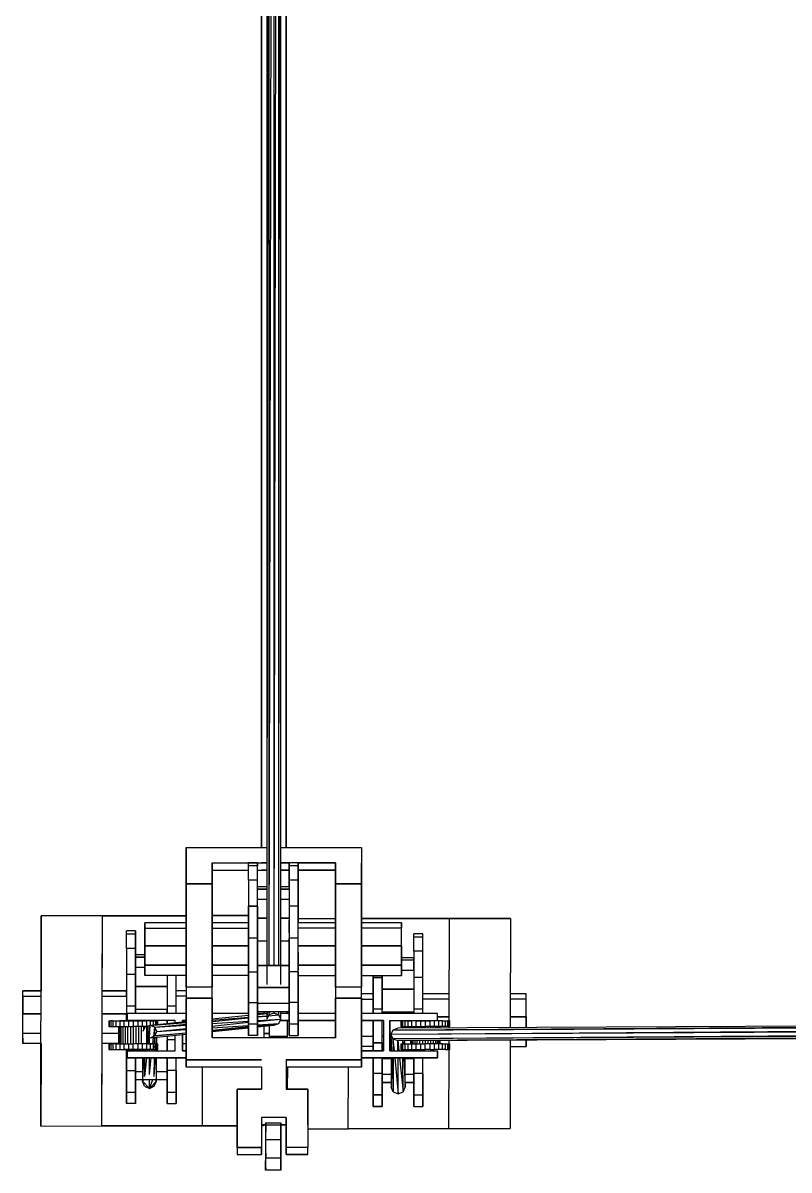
# Model space of a CAD drawing. Extents: x -32 to 51.8, y -51.6 to -5.5.
# Drawn here: x 22.892 to 24.127, y -27.932 to -26.083 of the extents above; entities that cross this region are included whole.
import ezdxf

# ---------------------------------------------------------------- set-up
doc = ezdxf.new("R2010")
doc.units = 0
doc.header["$MEASUREMENT"] = 0
doc.layers.get('0').update_dxf_attribs({"linetype": 'CONTINUOUS'})

msp = doc.modelspace()

# ---------------------------------------------------------------- linework, layer by layer
for p, q in [((23.2769, -27.4123), (23.2769, -24.4486)), ((23.2769, -24.4486), (23.2769, -27.4123)), ((23.2853, -24.4486), (23.2853, -27.6333)), ((23.2878, -24.4486), (23.2853, -27.6333)), ((23.2886, -24.4486), (23.2886, -27.6024)), ((23.2947, -24.4486), (23.2886, -27.6024)), ((23.2965, -24.4486), (23.2965, -27.6024)), ((23.3027, -24.4486), (23.2966, -27.6024)), ((23.3045, -27.6024), (23.307, -24.4486)), ((23.3045, -27.6024), (23.3045, -24.4486)), ((23.3078, -27.6333), (23.3078, -24.4486)), ((23.3164, -24.4486), (23.3164, -27.4123)), ((23.3164, -27.4123), (23.3164, -24.4486)), ((23.3164, -24.4486), (23.3164, -27.4123)), ((23.3164, -27.4123), (23.3164, -24.4486)), ((23.1552, -27.4369), (23.1552, -27.4123)), ((23.1552, -27.4123), (23.1971, -27.4123)), ((23.1552, -27.4487), (23.1552, -27.4129)), ((23.1552, -27.4129), (23.1552, -27.4369)), ((23.1971, -27.4123), (23.2769, -27.4123)), ((23.2769, -27.4123), (23.2853, -27.4123)), ((23.3078, -27.4123), (23.3164, -27.4123)), ((23.3164, -27.4123), (23.3962, -27.4123)), ((23.3962, -27.4123), (23.438, -27.4123)), ((23.438, -27.4123), (23.438, -27.4369)), ((23.1552, -27.4711), (23.1552, -27.4369)), ((23.1552, -27.4369), (23.1552, -27.4891)), ((23.1971, -27.4369), (23.256, -27.4369)), ((23.1971, -27.4369), (23.1971, -27.4711)), ((23.1971, -27.4711), (23.1971, -27.4369)), ((23.256, -27.442), (23.256, -27.4368)), ((23.256, -27.4368), (23.2704, -27.4368)), ((23.2704, -27.4368), (23.256, -27.4368)), ((23.2704, -27.4368), (23.2704, -27.442)), ((23.2704, -27.442), (23.2704, -27.4368)), ((23.2704, -27.4369), (23.2769, -27.4369)), ((23.2769, -27.4369), (23.2853, -27.4369)), ((23.2853, -27.4369), (23.2769, -27.4369)), ((23.3078, -27.4369), (23.3164, -27.4369)), ((23.3164, -27.4369), (23.3078, -27.4369)), ((23.3164, -27.4369), (23.3215, -27.4369)), ((23.3215, -27.4369), (23.3164, -27.4369)), ((23.3215, -27.4554), (23.3215, -27.4368)), ((23.3215, -27.4368), (23.3215, -27.442)), ((23.336, -27.4368), (23.3215, -27.4368)), ((23.3215, -27.442), (23.3215, -27.4368)), ((23.336, -27.4368), (23.336, -27.442)), ((23.336, -27.442), (23.336, -27.4368)), ((23.336, -27.4368), (23.336, -27.4554)), ((23.336, -27.4369), (23.3962, -27.4369)), ((23.3962, -27.4369), (23.336, -27.4369)), ((23.3962, -27.4369), (23.3962, -27.4487)), ((23.3962, -27.4711), (23.3962, -27.4369)), ((23.3962, -27.4487), (23.3962, -27.4369)), ((23.3962, -27.4369), (23.3962, -27.4891)), ((23.438, -27.4369), (23.438, -27.4711)), ((23.438, -27.4711), (23.438, -27.4369)), ((23.1552, -27.5009), (23.1552, -27.4487)), ((23.1971, -27.4487), (23.256, -27.4487)), ((23.2704, -27.442), (23.256, -27.442)), ((23.256, -27.465), (23.256, -27.442)), ((23.2704, -27.465), (23.2704, -27.442)), ((23.2704, -27.4487), (23.2769, -27.4487)), ((23.2769, -27.4487), (23.2853, -27.4487)), ((23.2853, -27.4487), (23.2769, -27.4487)), ((23.3078, -27.4487), (23.3164, -27.4487)), ((23.3164, -27.4487), (23.3078, -27.4487)), ((23.3164, -27.4487), (23.3215, -27.4487)), ((23.3215, -27.4487), (23.3164, -27.4487)), ((23.3215, -27.442), (23.3215, -27.465)), ((23.336, -27.442), (23.3215, -27.442)), ((23.3215, -27.465), (23.3215, -27.442)), ((23.3215, -27.4756), (23.3215, -27.4554)), ((23.336, -27.442), (23.336, -27.465)), ((23.336, -27.465), (23.336, -27.442)), ((23.336, -27.4487), (23.3962, -27.4487)), ((23.3962, -27.4487), (23.336, -27.4487)), ((23.336, -27.4554), (23.336, -27.4902)), ((23.3962, -27.5009), (23.3962, -27.4487)), ((23.1971, -27.4711), (23.1552, -27.4711)), ((23.1552, -27.4711), (23.1552, -27.4711)), ((23.1552, -27.4891), (23.1552, -27.4711)), ((23.1552, -27.4711), (23.1552, -27.5155)), ((23.1552, -27.5155), (23.1552, -27.4711)), ((23.1552, -27.4711), (23.1971, -27.4711)), ((23.1971, -27.4711), (23.1971, -27.4711)), ((23.1971, -27.4711), (23.1971, -27.5155)), ((23.1971, -27.5155), (23.1971, -27.4711)), ((23.1971, -27.4711), (23.1971, -27.4711)), ((23.2704, -27.465), (23.256, -27.465)), ((23.256, -27.465), (23.256, -27.5071)), ((23.2704, -27.5071), (23.2704, -27.465)), ((23.3215, -27.465), (23.3215, -27.5071)), ((23.336, -27.465), (23.3215, -27.465)), ((23.336, -27.465), (23.336, -27.5071)), ((23.336, -27.5071), (23.336, -27.465)), ((23.3962, -27.4891), (23.3962, -27.4711)), ((23.3962, -27.4711), (23.3962, -27.5155)), ((23.3962, -27.5155), (23.3962, -27.4711)), ((23.3962, -27.4711), (23.438, -27.4711)), ((23.438, -27.4711), (23.3962, -27.4711)), ((23.3962, -27.4711), (23.3962, -27.4711)), ((23.438, -27.4711), (23.438, -27.5155)), ((23.438, -27.5155), (23.438, -27.4711)), ((23.256, -27.4902), (23.256, -27.5337)), ((23.2853, -27.4756), (23.2704, -27.4756)), ((23.2853, -27.4793), (23.2704, -27.4793)), ((23.2704, -27.4793), (23.2853, -27.4793)), ((23.3215, -27.4756), (23.3078, -27.4756)), ((23.3215, -27.4793), (23.3078, -27.4793)), ((23.3078, -27.4793), (23.3215, -27.4793)), ((23.3215, -27.4756), (23.3215, -27.4793)), ((23.3215, -27.4793), (23.3215, -27.4959)), ((23.336, -27.4902), (23.336, -27.5337)), ((23.1552, -27.5009), (23.1552, -27.5177)), ((23.1552, -27.5177), (23.1552, -27.5009)), ((23.256, -27.5071), (23.256, -27.5583)), ((23.2704, -27.5071), (23.256, -27.5071)), ((23.256, -27.5583), (23.256, -27.5071)), ((23.256, -27.5071), (23.2704, -27.5071)), ((23.2853, -27.4959), (23.2704, -27.4959)), ((23.2704, -27.5583), (23.2704, -27.5071)), ((23.2704, -27.5071), (23.2704, -27.5583)), ((23.3215, -27.4959), (23.3078, -27.4959)), ((23.3215, -27.4959), (23.3215, -27.5263)), ((23.3215, -27.5071), (23.3215, -27.5583)), ((23.336, -27.5071), (23.3215, -27.5071)), ((23.336, -27.5337), (23.336, -27.5071)), ((23.336, -27.5583), (23.336, -27.5071)), ((23.3962, -27.5177), (23.3962, -27.5009)), ((23.3962, -27.5009), (23.3962, -27.5177)), ((22.9211, -27.8614), (22.922, -27.5227)), ((22.922, -27.5227), (22.9217, -27.6436)), ((23.0207, -27.5224), (22.922, -27.5227)), ((23.0195, -27.8612), (23.0207, -27.5224)), ((23.0203, -27.6436), (23.0207, -27.5224)), ((23.0207, -27.5224), (23.1552, -27.5222)), ((23.1552, -27.5222), (23.0207, -27.5224)), ((23.0207, -27.5224), (23.1552, -27.5223)), ((23.1552, -27.5155), (23.1552, -27.6375)), ((23.1552, -27.6375), (23.1552, -27.5155)), ((23.1552, -27.5337), (23.1552, -27.5177)), ((23.1552, -27.5177), (23.1552, -27.5337)), ((23.1971, -27.5155), (23.1971, -27.6375)), ((23.1971, -27.6375), (23.1971, -27.5155)), ((23.1971, -27.5183), (23.1971, -27.5177)), ((23.1971, -27.5221), (23.256, -27.5219)), ((23.256, -27.5219), (23.1971, -27.5221)), ((23.1971, -27.5222), (23.256, -27.5221)), ((23.2853, -27.5263), (23.2704, -27.5263)), ((23.2704, -27.5263), (23.2853, -27.5263)), ((23.3215, -27.5263), (23.3078, -27.5263)), ((23.3078, -27.5263), (23.3215, -27.5263)), ((23.3215, -27.5141), (23.3215, -27.5141)), ((23.3215, -27.5263), (23.3215, -27.5583)), ((23.3215, -27.5497), (23.3215, -27.5301)), ((23.3962, -27.5271), (23.336, -27.5273)), ((23.3962, -27.5155), (23.3962, -27.6375)), ((23.3962, -27.6375), (23.3962, -27.5155)), ((23.3962, -27.5337), (23.3962, -27.5177)), ((23.438, -27.5155), (23.438, -27.6375)), ((23.438, -27.6375), (23.438, -27.5155)), ((23.438, -27.5337), (23.438, -27.5177)), ((23.438, -27.527), (23.5799, -27.5267)), ((23.5799, -27.5267), (23.438, -27.527)), ((23.438, -27.527), (23.5799, -27.5269)), ((23.5793, -27.6916), (23.5799, -27.5269)), ((23.5799, -27.5267), (23.6783, -27.5265)), ((23.6783, -27.5265), (23.5799, -27.5267)), ((23.5799, -27.5269), (23.6783, -27.5266)), ((23.6783, -27.5266), (23.6778, -27.7027)), ((23.0739, -27.5468), (23.0594, -27.5468)), ((23.0594, -27.5519), (23.0594, -27.5468)), ((23.0739, -27.5519), (23.0739, -27.5468)), ((23.0739, -27.5468), (23.0739, -27.5519)), ((23.0889, -27.5337), (23.0889, -27.5423)), ((23.0889, -27.5423), (23.0889, -27.5337)), ((23.1552, -27.5337), (23.0889, -27.5337)), ((23.0889, -27.5423), (23.0889, -27.5706)), ((23.0889, -27.5423), (23.1552, -27.5423)), ((23.0889, -27.5706), (23.0889, -27.5423)), ((23.256, -27.5337), (23.1971, -27.5337)), ((23.1971, -27.5423), (23.256, -27.5423)), ((23.3962, -27.5337), (23.336, -27.5337)), ((23.336, -27.5423), (23.336, -27.5337)), ((23.336, -27.5396), (23.336, -27.5396)), ((23.3962, -27.5423), (23.336, -27.5423)), ((23.336, -27.5706), (23.336, -27.5423)), ((23.336, -27.5938), (23.336, -27.5423)), ((23.5026, -27.5337), (23.438, -27.5337)), ((23.5026, -27.5423), (23.438, -27.5423)), ((23.5026, -27.5499), (23.5026, -27.5337)), ((23.5026, -27.5337), (23.5026, -27.5423)), ((23.5026, -27.5423), (23.5026, -27.5337)), ((23.5026, -27.5706), (23.5026, -27.5423)), ((23.0739, -27.5519), (23.0594, -27.5519)), ((23.0594, -27.575), (23.0594, -27.5519)), ((23.0739, -27.575), (23.0739, -27.5519)), ((23.0739, -27.5519), (23.0739, -27.575)), ((23.256, -27.5583), (23.256, -27.6125)), ((23.256, -27.6125), (23.256, -27.5583)), ((23.2704, -27.5583), (23.256, -27.5583)), ((23.2704, -27.6125), (23.2704, -27.5583)), ((23.2704, -27.5583), (23.2704, -27.6125)), ((23.2704, -27.5632), (23.2704, -27.6024)), ((23.2853, -27.5632), (23.2704, -27.5632)), ((23.3215, -27.5632), (23.3078, -27.5632)), ((23.3215, -27.5583), (23.3215, -27.6125)), ((23.336, -27.5583), (23.3215, -27.5583)), ((23.3215, -27.6125), (23.3215, -27.5583)), ((23.3215, -27.5632), (23.3215, -27.6024)), ((23.336, -27.6125), (23.336, -27.5583)), ((23.5366, -27.5514), (23.5222, -27.5514)), ((23.5222, -27.5566), (23.5222, -27.5514)), ((23.5366, -27.5566), (23.5222, -27.5566)), ((23.5222, -27.5796), (23.5222, -27.5566)), ((23.5366, -27.5566), (23.5366, -27.5514)), ((23.5366, -27.5796), (23.5366, -27.5566)), ((23.0739, -27.575), (23.0594, -27.575)), ((23.0594, -27.575), (23.0594, -27.617)), ((23.0739, -27.617), (23.0739, -27.575)), ((23.0739, -27.575), (23.0739, -27.617)), ((23.0889, -27.5855), (23.0739, -27.5855)), ((23.0739, -27.5892), (23.0739, -27.5855)), ((23.0889, -27.6022), (23.0889, -27.5706)), ((23.0889, -27.5706), (23.1552, -27.5706)), ((23.0889, -27.5706), (23.0889, -27.5706)), ((23.0889, -27.5706), (23.0889, -27.6022)), ((23.1552, -27.5706), (23.0889, -27.5706)), ((23.1971, -27.5706), (23.256, -27.5706)), ((23.256, -27.5706), (23.1971, -27.5706)), ((23.3962, -27.5706), (23.336, -27.5706)), ((23.336, -27.6022), (23.336, -27.5706)), ((23.336, -27.5706), (23.3962, -27.5706)), ((23.336, -27.5815), (23.336, -27.6098)), ((23.5026, -27.5706), (23.438, -27.5706)), ((23.438, -27.5706), (23.5026, -27.5706)), ((23.5026, -27.6022), (23.5026, -27.5706)), ((23.5026, -27.5706), (23.5026, -27.6022)), ((23.5366, -27.5796), (23.5222, -27.5796)), ((23.5222, -27.5796), (23.5222, -27.6216)), ((23.5366, -27.6216), (23.5366, -27.5796)), ((23.0739, -27.6059), (23.0739, -27.5892)), ((23.0739, -27.5892), (23.0889, -27.5892)), ((23.0889, -27.5892), (23.0739, -27.5892)), ((23.1552, -27.6022), (23.0889, -27.6022)), ((23.0889, -27.6022), (23.0889, -27.6022)), ((23.0889, -27.6184), (23.0889, -27.6022)), ((23.0889, -27.6022), (23.1552, -27.6022)), ((23.0889, -27.6022), (23.0889, -27.6184)), ((23.256, -27.6022), (23.1971, -27.6022)), ((23.1971, -27.6022), (23.256, -27.6022)), ((23.2704, -27.6024), (23.2704, -27.638)), ((23.2704, -27.6024), (23.2704, -27.6024)), ((23.2704, -27.6024), (23.2853, -27.6024)), ((23.2853, -27.6024), (23.2704, -27.6024)), ((23.2853, -27.6024), (23.3215, -27.6024)), ((23.3215, -27.6024), (23.2853, -27.6024)), ((23.336, -27.6184), (23.336, -27.6022)), ((23.336, -27.6022), (23.3962, -27.6022)), ((23.3962, -27.6022), (23.336, -27.6022)), ((23.438, -27.6022), (23.5026, -27.6022)), ((23.5026, -27.6022), (23.438, -27.6022)), ((23.5222, -27.5901), (23.5026, -27.5901)), ((23.5222, -27.5939), (23.5026, -27.5939)), ((23.5026, -27.6184), (23.5026, -27.6022)), ((23.5026, -27.6022), (23.5026, -27.6022)), ((23.5026, -27.6022), (23.5026, -27.6184)), ((23.5222, -27.5939), (23.5222, -27.5901)), ((23.5222, -27.6105), (23.5222, -27.5939)), ((23.0594, -27.617), (23.0594, -27.6682)), ((23.0739, -27.617), (23.0594, -27.617)), ((23.0889, -27.6059), (23.0739, -27.6059)), ((23.0739, -27.6682), (23.0739, -27.617)), ((23.0739, -27.617), (23.0739, -27.6682)), ((23.1552, -27.6184), (23.0889, -27.6184)), ((23.125, -27.6184), (23.125, -27.6682)), ((23.1394, -27.6682), (23.1394, -27.6184)), ((23.1552, -27.6375), (23.1552, -27.6184)), ((23.1552, -27.6184), (23.1552, -27.6375)), ((23.256, -27.6184), (23.1971, -27.6184)), ((23.256, -27.6619), (23.256, -27.6125)), ((23.256, -27.6125), (23.2704, -27.6125)), ((23.256, -27.6125), (23.256, -27.6619)), ((23.2704, -27.6619), (23.2704, -27.6125)), ((23.2704, -27.6125), (23.2704, -27.6619)), ((23.3215, -27.6125), (23.3215, -27.6619)), ((23.336, -27.6125), (23.3215, -27.6125)), ((23.3215, -27.6619), (23.3215, -27.6125)), ((23.336, -27.6098), (23.336, -27.6098)), ((23.336, -27.6619), (23.336, -27.6125)), ((23.336, -27.6125), (23.336, -27.6619)), ((23.336, -27.6184), (23.3962, -27.6184)), ((23.336, -27.6184), (23.336, -27.6451)), ((23.3962, -27.6375), (23.3962, -27.6184)), ((23.438, -27.6184), (23.5026, -27.6184)), ((23.438, -27.6838), (23.438, -27.6184)), ((23.4566, -27.6184), (23.4566, -27.6216)), ((23.4566, -27.6483), (23.4566, -27.6184)), ((23.4566, -27.6216), (23.4566, -27.6184)), ((23.4566, -27.6729), (23.4566, -27.6216)), ((23.4566, -27.6216), (23.471, -27.6216)), ((23.4566, -27.6216), (23.4566, -27.6729)), ((23.471, -27.6216), (23.4566, -27.6216)), ((23.471, -27.6216), (23.471, -27.6184)), ((23.471, -27.6184), (23.471, -27.6216)), ((23.471, -27.6216), (23.471, -27.6729)), ((23.471, -27.6729), (23.471, -27.6216)), ((23.5026, -27.6098), (23.5026, -27.6184)), ((23.5222, -27.6105), (23.5026, -27.6105)), ((23.5222, -27.6216), (23.5222, -27.6729)), ((23.5366, -27.6216), (23.5222, -27.6216)), ((23.5366, -27.6729), (23.5366, -27.6216)), ((23.0739, -27.6362), (23.125, -27.6362)), ((23.125, -27.6362), (23.0739, -27.6362)), ((23.1552, -27.6375), (23.1552, -27.6375)), ((23.1552, -27.6375), (23.1552, -27.6553)), ((23.1971, -27.6375), (23.1552, -27.6375)), ((23.1971, -27.6553), (23.1971, -27.6375)), ((23.2704, -27.638), (23.2704, -27.6631)), ((23.2704, -27.638), (23.2704, -27.638)), ((23.2704, -27.638), (23.3215, -27.638)), ((23.3215, -27.638), (23.2704, -27.638)), ((23.2853, -27.638), (23.2853, -27.638)), ((23.288, -27.638), (23.288, -27.638)), ((23.2886, -27.638), (23.2886, -27.638)), ((23.2946, -27.638), (23.2946, -27.638)), ((23.2965, -27.638), (23.2965, -27.638)), ((23.3028, -27.638), (23.3028, -27.638)), ((23.3045, -27.638), (23.3045, -27.638)), ((23.3074, -27.638), (23.3074, -27.638)), ((23.3078, -27.638), (23.3078, -27.638)), ((23.3215, -27.638), (23.3215, -27.638)), ((23.3962, -27.6375), (23.3962, -27.6553)), ((23.438, -27.6375), (23.3962, -27.6375)), ((23.438, -27.6553), (23.438, -27.6375)), ((23.5222, -27.6408), (23.471, -27.6408)), ((23.471, -27.6408), (23.5222, -27.6408)), ((22.9217, -27.6436), (22.8924, -27.6436)), ((22.8924, -27.6522), (22.8924, -27.6436)), ((22.8924, -27.6436), (22.9217, -27.6436)), ((22.8924, -27.6522), (22.9217, -27.6522)), ((22.8924, -27.6806), (22.8924, -27.6522)), ((22.8924, -27.6522), (22.8924, -27.6806)), ((23.0594, -27.6436), (23.0203, -27.6436)), ((23.0203, -27.6436), (23.0594, -27.6436)), ((23.0203, -27.6522), (23.0594, -27.6522)), ((23.0594, -27.6436), (23.0594, -27.6436)), ((23.0594, -27.6522), (23.0594, -27.6436)), ((23.1552, -27.6436), (23.1394, -27.6436)), ((23.1552, -27.6522), (23.1394, -27.6522)), ((23.1552, -27.7188), (23.1552, -27.6553)), ((23.1552, -27.6553), (23.1971, -27.6553)), ((23.1552, -27.6554), (23.1552, -27.7189)), ((23.1971, -27.6554), (23.1552, -27.6554)), ((23.1971, -27.6553), (23.1971, -27.7188)), ((23.1971, -27.7189), (23.1971, -27.6554)), ((23.336, -27.6451), (23.336, -27.6871)), ((23.3962, -27.7188), (23.3962, -27.6553)), ((23.3962, -27.6553), (23.438, -27.6553)), ((23.3962, -27.6554), (23.3962, -27.7189)), ((23.438, -27.6554), (23.3962, -27.6554)), ((23.4566, -27.6483), (23.438, -27.6483)), ((23.438, -27.6553), (23.438, -27.7188)), ((23.438, -27.7189), (23.438, -27.6554)), ((23.438, -27.6569), (23.4566, -27.6569)), ((23.5795, -27.6483), (23.5366, -27.6483)), ((23.5794, -27.6569), (23.5366, -27.6569)), ((23.7032, -27.6483), (23.678, -27.6483)), ((23.7032, -27.6569), (23.678, -27.6569)), ((23.7032, -27.6569), (23.7032, -27.6483)), ((23.7032, -27.6852), (23.7032, -27.6569)), ((23.0594, -27.6682), (23.0594, -27.6916)), ((23.0739, -27.6682), (23.0594, -27.6682)), ((23.0739, -27.6801), (23.0739, -27.6682)), ((23.0739, -27.6682), (23.0739, -27.6801)), ((23.125, -27.6732), (23.0739, -27.6732)), ((23.0739, -27.6801), (23.0739, -27.6732)), ((23.125, -27.6682), (23.125, -27.6801)), ((23.1394, -27.6682), (23.125, -27.6682)), ((23.125, -27.6801), (23.125, -27.6732)), ((23.1394, -27.6801), (23.1394, -27.6682)), ((23.1552, -27.6671), (23.1552, -27.7306)), ((23.256, -27.6967), (23.256, -27.6619)), ((23.256, -27.6619), (23.2704, -27.6619)), ((23.256, -27.6619), (23.256, -27.6967)), ((23.2704, -27.6967), (23.2704, -27.6619)), ((23.2704, -27.6619), (23.2704, -27.6967)), ((23.2704, -27.6765), (23.2704, -27.6631)), ((23.2704, -27.6631), (23.3215, -27.6631)), ((23.2704, -27.6631), (23.2704, -27.6765)), ((23.2704, -27.6765), (23.3215, -27.6765)), ((23.2704, -27.6765), (23.2704, -27.6871)), ((23.2808, -27.6765), (23.2807, -27.6801)), ((23.2853, -27.6765), (23.2853, -27.6889)), ((23.2859, -27.6765), (23.2853, -27.6889)), ((23.2886, -27.6765), (23.2886, -27.6821)), ((23.2893, -27.6765), (23.2886, -27.6821)), ((23.2965, -27.6765), (23.2965, -27.6792)), ((23.2969, -27.6765), (23.2965, -27.6792)), ((23.3045, -27.6821), (23.3048, -27.6765)), ((23.3045, -27.6821), (23.3045, -27.6765)), ((23.3078, -27.6889), (23.3078, -27.6765)), ((23.3187, -27.6801), (23.3187, -27.6765)), ((23.3215, -27.6619), (23.3215, -27.6967)), ((23.336, -27.6619), (23.3215, -27.6619)), ((23.3215, -27.6967), (23.3215, -27.6619)), ((23.3215, -27.6871), (23.3215, -27.6765)), ((23.336, -27.6967), (23.336, -27.6619)), ((23.336, -27.6619), (23.336, -27.6967)), ((23.3962, -27.6671), (23.3962, -27.7188)), ((23.471, -27.6729), (23.4566, -27.6729)), ((23.4566, -27.6801), (23.4566, -27.6729)), ((23.4566, -27.6729), (23.4566, -27.6801)), ((23.471, -27.6801), (23.471, -27.6729)), ((23.5222, -27.6778), (23.471, -27.6778)), ((23.5222, -27.6729), (23.5222, -27.6801)), ((23.5366, -27.6729), (23.5222, -27.6729)), ((23.5222, -27.6801), (23.5222, -27.6778)), ((23.5366, -27.6801), (23.5366, -27.6729)), ((22.8924, -27.6806), (22.8924, -27.6806)), ((22.8924, -27.7121), (22.8924, -27.6806)), ((22.8924, -27.6806), (22.9216, -27.6806)), ((22.9216, -27.6806), (22.8924, -27.6806)), ((23.0202, -27.6806), (23.0594, -27.6806)), ((23.0594, -27.6806), (23.0202, -27.6806)), ((23.0308, -27.6916), (23.0315, -27.6916)), ((23.0308, -27.6916), (23.0308, -27.7007)), ((23.0315, -27.6916), (23.0338, -27.6916)), ((23.0315, -27.6916), (23.0315, -27.7007)), ((23.0374, -27.6916), (23.0338, -27.6916)), ((23.0338, -27.6916), (23.0338, -27.7007)), ((23.0374, -27.6916), (23.0423, -27.6916)), ((23.0374, -27.6916), (23.0374, -27.7007)), ((23.0423, -27.6916), (23.0483, -27.6916)), ((23.0423, -27.6916), (23.0423, -27.7007)), ((23.0853, -27.6916), (23.0483, -27.6916)), ((23.0483, -27.6916), (23.0921, -27.6916)), ((23.0483, -27.6916), (23.0483, -27.7007)), ((23.0551, -27.6916), (23.0551, -27.7007)), ((23.0594, -27.6916), (23.0594, -27.6806)), ((23.1376, -27.6801), (23.061, -27.6801)), ((23.061, -27.6909), (23.061, -27.6801)), ((23.1376, -27.6909), (23.061, -27.6909)), ((23.0625, -27.6916), (23.0625, -27.7007)), ((23.0702, -27.6916), (23.0702, -27.7007)), ((23.0739, -27.6916), (23.0739, -27.6909)), ((23.0739, -27.6916), (23.0739, -27.6909)), ((23.0739, -27.6909), (23.0739, -27.6916)), ((23.0779, -27.7007), (23.0779, -27.6916)), ((23.0853, -27.6916), (23.0921, -27.6916)), ((23.0853, -27.7007), (23.0853, -27.6916)), ((23.0981, -27.6916), (23.0921, -27.6916)), ((23.0921, -27.7007), (23.0921, -27.6916)), ((23.1552, -27.6932), (23.0969, -27.699)), ((23.0969, -27.699), (23.1552, -27.6942)), ((23.0981, -27.6916), (23.103, -27.6916)), ((23.0981, -27.6989), (23.0981, -27.6916)), ((23.103, -27.6916), (23.1066, -27.6916)), ((23.103, -27.6984), (23.103, -27.6916)), ((23.1088, -27.6916), (23.1066, -27.6916)), ((23.1066, -27.698), (23.1066, -27.6916)), ((23.1096, -27.6916), (23.1088, -27.6916)), ((23.1088, -27.6978), (23.1088, -27.6916)), ((23.1096, -27.6977), (23.1096, -27.6916)), ((23.125, -27.6962), (23.125, -27.6909)), ((23.125, -27.6909), (23.125, -27.6962)), ((23.1493, -27.6801), (23.1376, -27.6801)), ((23.1376, -27.6949), (23.1376, -27.6909)), ((23.1552, -27.6801), (23.1493, -27.6801)), ((23.1493, -27.6938), (23.1493, -27.6909)), ((23.1493, -27.6909), (23.1552, -27.6909)), ((23.1493, -27.6909), (23.1493, -27.6938)), ((23.1552, -27.6909), (23.1493, -27.6909)), ((23.256, -27.6801), (23.1971, -27.6801)), ((23.256, -27.6832), (23.1971, -27.6891)), ((23.1971, -27.6908), (23.256, -27.686)), ((23.1971, -27.6927), (23.256, -27.6869)), ((23.1971, -27.696), (23.256, -27.6922)), ((23.1971, -27.7001), (23.256, -27.6941)), ((23.256, -27.7153), (23.256, -27.6967)), ((23.256, -27.6967), (23.2704, -27.6967)), ((23.256, -27.6967), (23.256, -27.7153)), ((23.2853, -27.6801), (23.2704, -27.6801)), ((23.2853, -27.6803), (23.2704, -27.6818)), ((23.2704, -27.6848), (23.2853, -27.6836)), ((23.2704, -27.6855), (23.2853, -27.684)), ((23.2704, -27.6871), (23.2704, -27.7101)), ((23.2704, -27.6927), (23.3078, -27.6889)), ((23.2704, -27.6913), (23.3078, -27.6889)), ((23.2704, -27.6993), (23.3045, -27.6958)), ((23.2704, -27.6981), (23.3045, -27.6958)), ((23.2704, -27.6967), (23.2704, -27.7153)), ((23.2704, -27.7153), (23.2704, -27.6967)), ((23.2886, -27.6821), (23.2853, -27.6889)), ((23.2878, -27.6837), (23.3045, -27.6821)), ((23.2879, -27.6834), (23.3045, -27.6821)), ((23.2965, -27.6792), (23.2886, -27.6821)), ((23.3045, -27.6821), (23.2965, -27.6792)), ((23.2965, -27.6986), (23.3045, -27.6958)), ((23.3078, -27.6889), (23.3045, -27.6821)), ((23.3045, -27.6958), (23.3078, -27.6889)), ((23.3068, -27.6909), (23.3215, -27.6909)), ((23.3215, -27.6909), (23.3068, -27.6909)), ((23.3215, -27.6801), (23.3078, -27.6801)), ((23.3186, -27.7188), (23.3187, -27.6909)), ((23.3215, -27.7101), (23.3215, -27.6871)), ((23.3215, -27.6967), (23.3215, -27.7153)), ((23.3215, -27.7153), (23.3215, -27.6967)), ((23.3215, -27.6967), (23.336, -27.6967)), ((23.3962, -27.6801), (23.336, -27.6801)), ((23.336, -27.6871), (23.336, -27.7101)), ((23.336, -27.6909), (23.3962, -27.6909)), ((23.3962, -27.6909), (23.336, -27.6909)), ((23.336, -27.7153), (23.336, -27.6967)), ((23.336, -27.6967), (23.336, -27.7153)), ((23.4735, -27.6801), (23.438, -27.6801)), ((23.438, -27.6909), (23.4735, -27.6909)), ((23.4735, -27.6909), (23.438, -27.6909)), ((23.4566, -27.7271), (23.4566, -27.6909)), ((23.4566, -27.6909), (23.4566, -27.7271)), ((23.471, -27.7271), (23.471, -27.6909)), ((23.4838, -27.6801), (23.4735, -27.6801)), ((23.4735, -27.6909), (23.4735, -27.7403)), ((23.5604, -27.6801), (23.4838, -27.6801)), ((23.5604, -27.6801), (23.4838, -27.6801)), ((23.4838, -27.7403), (23.4838, -27.6909)), ((23.4838, -27.6909), (23.5604, -27.6909)), ((23.4838, -27.6909), (23.5604, -27.6909)), ((23.4838, -27.6909), (23.4838, -27.7403)), ((27.1486, -27.6876), (23.4854, -27.7136)), ((27.1486, -27.6942), (23.4854, -27.7136)), ((27.1486, -27.6847), (23.4887, -27.7065)), ((23.4887, -27.7065), (27.1486, -27.6874)), ((27.1486, -27.6945), (23.4887, -27.7207)), ((27.1486, -27.6846), (23.4966, -27.7036)), ((23.5013, -27.6916), (23.502, -27.6916)), ((23.5013, -27.6916), (23.5013, -27.7007)), ((23.502, -27.6916), (23.5043, -27.6916)), ((23.502, -27.6916), (23.502, -27.7007)), ((23.5079, -27.6916), (23.5043, -27.6916)), ((23.5043, -27.6916), (23.5043, -27.7007)), ((23.5079, -27.6916), (23.5128, -27.6916)), ((23.5079, -27.6916), (23.5079, -27.7007)), ((23.5128, -27.6916), (23.5188, -27.6916)), ((23.5128, -27.6916), (23.5128, -27.7007)), ((23.5484, -27.6916), (23.5188, -27.6916)), ((23.5256, -27.6916), (23.5188, -27.6916)), ((23.5188, -27.6916), (23.5188, -27.7007)), ((23.5222, -27.6909), (23.5222, -27.6916)), ((23.5222, -27.6916), (23.5222, -27.6909)), ((23.5256, -27.6916), (23.5484, -27.6916)), ((23.533, -27.6916), (23.5256, -27.6916)), ((23.5256, -27.6916), (23.5256, -27.7007)), ((23.533, -27.6916), (23.5484, -27.6916)), ((23.5558, -27.6916), (23.533, -27.6916)), ((23.533, -27.6916), (23.533, -27.7007)), ((23.5366, -27.6916), (23.5366, -27.6909)), ((23.5407, -27.6916), (23.5407, -27.7007)), ((23.5558, -27.6916), (23.5484, -27.6916)), ((23.5484, -27.7007), (23.5484, -27.6916)), ((23.5626, -27.6916), (23.5558, -27.6916)), ((23.5558, -27.7007), (23.5558, -27.6916)), ((23.5604, -27.6909), (23.5604, -27.6801)), ((23.5604, -27.6909), (23.5604, -27.6801)), ((23.5793, -27.6852), (23.5604, -27.6852)), ((23.5604, -27.6852), (23.5793, -27.6852)), ((23.5686, -27.6916), (23.5626, -27.6916)), ((23.5626, -27.7007), (23.5626, -27.6916)), ((23.5686, -27.6916), (23.5735, -27.6916)), ((23.5686, -27.7007), (23.5686, -27.6916)), ((23.5735, -27.6916), (23.5771, -27.6916)), ((23.5735, -27.7007), (23.5735, -27.6916)), ((23.5794, -27.6916), (23.5771, -27.6916)), ((23.5771, -27.7007), (23.5771, -27.6916)), ((23.5801, -27.6916), (23.5794, -27.6916)), ((23.5794, -27.7007), (23.5794, -27.6916)), ((23.5801, -27.7007), (23.5801, -27.6916)), ((23.7032, -27.6852), (23.6779, -27.6852)), ((23.6779, -27.6852), (23.7032, -27.6852)), ((23.7032, -27.7025), (23.7032, -27.6852)), ((23.7032, -27.6852), (23.7032, -27.7025)), ((22.9215, -27.7121), (22.8924, -27.7121)), ((22.8924, -27.7284), (22.8924, -27.7121)), ((23.0462, -27.7121), (23.02, -27.7121)), ((23.0308, -27.7007), (23.0315, -27.7007)), ((23.0315, -27.7007), (23.0338, -27.7007)), ((23.0338, -27.7007), (23.0374, -27.7007)), ((23.0374, -27.7007), (23.0423, -27.7007)), ((23.0423, -27.7007), (23.0462, -27.7007)), ((23.0462, -27.7007), (23.0467, -27.7007)), ((23.0462, -27.7007), (23.0462, -27.7286)), ((23.0467, -27.7007), (23.048, -27.7007)), ((23.0467, -27.7007), (23.0467, -27.7286)), ((23.048, -27.7007), (23.0502, -27.7007)), ((23.048, -27.7007), (23.048, -27.7286)), ((23.0502, -27.7007), (23.0532, -27.7007)), ((23.0502, -27.7007), (23.0502, -27.7286)), ((23.0532, -27.7007), (23.0569, -27.7007)), ((23.0532, -27.7007), (23.0532, -27.7286)), ((23.0569, -27.7007), (23.061, -27.7007)), ((23.0569, -27.7007), (23.0569, -27.7286)), ((23.061, -27.7007), (23.0655, -27.7007)), ((23.061, -27.7007), (23.061, -27.7286)), ((23.0655, -27.7007), (23.0702, -27.7007)), ((23.0655, -27.7007), (23.0655, -27.7286)), ((23.0749, -27.7007), (23.0702, -27.7007)), ((23.0702, -27.7007), (23.0702, -27.7286)), ((23.0794, -27.7007), (23.0749, -27.7007)), ((23.0749, -27.7286), (23.0749, -27.7007)), ((23.0835, -27.7007), (23.0794, -27.7007)), ((23.0794, -27.7286), (23.0794, -27.7007)), ((23.0871, -27.7007), (23.0835, -27.7007)), ((23.0835, -27.7286), (23.0835, -27.7007)), ((23.089, -27.7019), (23.0857, -27.709)), ((23.0901, -27.7007), (23.0871, -27.7007)), ((23.0871, -27.7059), (23.0871, -27.7007)), ((23.0969, -27.699), (23.089, -27.7019)), ((23.0923, -27.7007), (23.0901, -27.7007)), ((23.0901, -27.7015), (23.0901, -27.7007)), ((23.0937, -27.7007), (23.0923, -27.7007)), ((23.0923, -27.7286), (23.0923, -27.7007)), ((23.0942, -27.7007), (23.0937, -27.7007)), ((23.0937, -27.7286), (23.0937, -27.7007)), ((23.0942, -27.7286), (23.0942, -27.7007)), ((23.0967, -27.7007), (23.0942, -27.7249)), ((23.0966, -27.7286), (23.0969, -27.7007)), ((23.1049, -27.7019), (23.0969, -27.699)), ((23.0969, -27.719), (23.1552, -27.7131)), ((23.1032, -27.7167), (23.1049, -27.7019)), ((23.1047, -27.7161), (23.1049, -27.7019)), ((23.1049, -27.7019), (23.1552, -27.6969)), ((23.1049, -27.7019), (23.1552, -27.6987)), ((23.1082, -27.709), (23.1049, -27.7019)), ((23.1049, -27.7161), (23.1082, -27.709)), ((23.1049, -27.7161), (23.1552, -27.711)), ((23.1552, -27.7115), (23.1049, -27.7161)), ((23.1082, -27.709), (23.1552, -27.7043)), ((23.1082, -27.709), (23.1552, -27.7058)), ((23.1376, -27.7403), (23.1376, -27.7149)), ((23.1493, -27.7403), (23.1493, -27.7137)), ((23.1493, -27.7137), (23.1493, -27.7403)), ((23.1971, -27.703), (23.256, -27.6991)), ((23.1971, -27.7067), (23.256, -27.7007)), ((23.256, -27.7023), (23.1971, -27.7077)), ((23.1971, -27.7088), (23.256, -27.7028)), ((23.256, -27.7101), (23.256, -27.7153)), ((23.2965, -27.6986), (23.2704, -27.701)), ((23.2704, -27.7013), (23.2965, -27.6986)), ((23.2704, -27.7153), (23.2704, -27.7101)), ((23.2704, -27.7101), (23.2704, -27.7153)), ((23.2807, -27.7003), (23.2806, -27.7188)), ((23.2896, -27.7121), (23.2807, -27.7121)), ((23.2807, -27.7121), (23.2896, -27.7121)), ((23.2896, -27.7167), (23.2896, -27.6993)), ((23.3215, -27.7153), (23.3215, -27.7101)), ((23.336, -27.7101), (23.336, -27.7153)), ((23.336, -27.7153), (23.336, -27.7101)), ((23.4887, -27.7065), (23.4854, -27.7136)), ((23.4854, -27.7136), (23.4887, -27.7207)), ((23.4854, -27.7136), (23.4864, -27.7403)), ((23.4854, -27.7136), (23.4855, -27.7403)), ((27.1486, -27.7011), (23.4887, -27.7207)), ((23.4966, -27.7036), (23.4887, -27.7065)), ((27.1486, -27.7012), (23.4966, -27.7236)), ((23.4966, -27.7236), (27.1486, -27.704)), ((23.5013, -27.7007), (23.502, -27.7007)), ((23.502, -27.7007), (23.5043, -27.7007)), ((23.5043, -27.7007), (23.5079, -27.7007)), ((23.5079, -27.7007), (23.5128, -27.7007)), ((23.5128, -27.7007), (23.5167, -27.7007)), ((23.5167, -27.7007), (23.5172, -27.7007)), ((23.5167, -27.7007), (23.5167, -27.7035)), ((23.5172, -27.7007), (23.5185, -27.7007)), ((23.5172, -27.7007), (23.5172, -27.7035)), ((23.5185, -27.7007), (23.5207, -27.7007)), ((23.5185, -27.7007), (23.5185, -27.7035)), ((23.5207, -27.7007), (23.5237, -27.7007)), ((23.5207, -27.7007), (23.5207, -27.7035)), ((23.5237, -27.7007), (23.5274, -27.7007)), ((23.5237, -27.7007), (23.5237, -27.7035)), ((23.5274, -27.7007), (23.5315, -27.7007)), ((23.5274, -27.7007), (23.5274, -27.7034)), ((23.5315, -27.7007), (23.536, -27.7007)), ((23.5315, -27.7007), (23.5315, -27.7034)), ((23.536, -27.7007), (23.5407, -27.7007)), ((23.536, -27.7007), (23.536, -27.7034)), ((23.5454, -27.7007), (23.5407, -27.7007)), ((23.5407, -27.7007), (23.5407, -27.7034)), ((23.5499, -27.7007), (23.5454, -27.7007)), ((23.5454, -27.7033), (23.5454, -27.7007)), ((23.554, -27.7007), (23.5499, -27.7007)), ((23.5499, -27.7033), (23.5499, -27.7007)), ((23.5576, -27.7007), (23.554, -27.7007)), ((23.554, -27.7033), (23.554, -27.7007)), ((23.5606, -27.7007), (23.5576, -27.7007)), ((23.5576, -27.7033), (23.5576, -27.7007)), ((23.5628, -27.7007), (23.5606, -27.7007)), ((23.5606, -27.7033), (23.5606, -27.7007)), ((23.5642, -27.7007), (23.5628, -27.7007)), ((23.5628, -27.7033), (23.5628, -27.7007)), ((23.5647, -27.7007), (23.5642, -27.7007)), ((23.5642, -27.7032), (23.5642, -27.7007)), ((23.5686, -27.7007), (23.5647, -27.7007)), ((23.5647, -27.7032), (23.5647, -27.7007)), ((23.5735, -27.7007), (23.5686, -27.7007)), ((23.5771, -27.7007), (23.5735, -27.7007)), ((23.5794, -27.7007), (23.5771, -27.7007)), ((23.5793, -27.7032), (23.5793, -27.7007)), ((23.5801, -27.7007), (23.5794, -27.7007)), ((22.8924, -27.7198), (22.8924, -27.7284)), ((22.9215, -27.7284), (22.8924, -27.7284)), ((22.9215, -27.7284), (22.9211, -27.8614)), ((23.0195, -27.8612), (23.02, -27.7284)), ((23.0462, -27.7284), (23.02, -27.7284)), ((23.0308, -27.7286), (23.0308, -27.7377)), ((23.0308, -27.7286), (23.0315, -27.7286)), ((23.0315, -27.7286), (23.0315, -27.7377)), ((23.0315, -27.7286), (23.0338, -27.7286)), ((23.0338, -27.7286), (23.0374, -27.7286)), ((23.0338, -27.7286), (23.0338, -27.7377)), ((23.0502, -27.7286), (23.0374, -27.7286)), ((23.048, -27.7286), (23.0374, -27.7286)), ((23.0374, -27.7286), (23.0374, -27.7377)), ((23.0423, -27.7286), (23.0462, -27.7286)), ((23.0423, -27.7286), (23.0423, -27.7377)), ((23.0502, -27.7286), (23.048, -27.7286)), ((23.0483, -27.7286), (23.0483, -27.7377)), ((23.0502, -27.7286), (23.0532, -27.7286)), ((23.0532, -27.7286), (23.0569, -27.7286)), ((23.0551, -27.7286), (23.0551, -27.7377)), ((23.0569, -27.7286), (23.061, -27.7286)), ((23.061, -27.7286), (23.0655, -27.7286)), ((23.0625, -27.7286), (23.0625, -27.7377)), ((23.0655, -27.7286), (23.0702, -27.7286)), ((23.0749, -27.7286), (23.0702, -27.7286)), ((23.0702, -27.7377), (23.0702, -27.7286)), ((23.0794, -27.7286), (23.0749, -27.7286)), ((23.0779, -27.7377), (23.0779, -27.7286)), ((23.0835, -27.7286), (23.0794, -27.7286)), ((23.0871, -27.7286), (23.0835, -27.7286)), ((23.0853, -27.7377), (23.0853, -27.7286)), ((23.103, -27.7286), (23.0871, -27.7286)), ((23.0901, -27.7286), (23.0871, -27.7286)), ((23.103, -27.7286), (23.0901, -27.7286)), ((23.0921, -27.7377), (23.0921, -27.7286)), ((23.0937, -27.7286), (23.0923, -27.7286)), ((23.0937, -27.7286), (23.0942, -27.7286)), ((23.0942, -27.7286), (23.0981, -27.7286)), ((23.0969, -27.719), (23.1049, -27.7161)), ((23.0981, -27.7286), (23.103, -27.7286)), ((23.0981, -27.7377), (23.0981, -27.7286)), ((23.1088, -27.7286), (23.0982, -27.7286)), ((23.1018, -27.7286), (23.103, -27.7184)), ((23.1066, -27.7286), (23.103, -27.7286)), ((23.103, -27.7377), (23.1066, -27.7286)), ((23.103, -27.7377), (23.103, -27.7286)), ((23.103, -27.7286), (23.1041, -27.7286)), ((23.1046, -27.7286), (23.1047, -27.7182)), ((23.1066, -27.7377), (23.1088, -27.7286)), ((23.1066, -27.7377), (23.1066, -27.7286)), ((23.1066, -27.7286), (23.1088, -27.7286)), ((23.1071, -27.7286), (23.1077, -27.7179)), ((23.108, -27.7286), (23.1081, -27.7179)), ((23.1088, -27.7377), (23.1088, -27.7286)), ((23.1088, -27.7286), (23.1096, -27.7286)), ((23.1096, -27.7377), (23.1096, -27.7286)), ((23.125, -27.7161), (23.125, -27.7225)), ((23.125, -27.7225), (23.125, -27.7403)), ((23.1376, -27.7225), (23.125, -27.7225)), ((23.125, -27.7403), (23.125, -27.7225)), ((23.1493, -27.7284), (23.1552, -27.7284)), ((23.1552, -27.7307), (23.1552, -27.7188)), ((23.1552, -27.7543), (23.1552, -27.7188)), ((23.1552, -27.7189), (23.1552, -27.7544)), ((23.1552, -27.7306), (23.1552, -27.7661)), ((23.1971, -27.7188), (23.2769, -27.7188)), ((23.2704, -27.7153), (23.256, -27.7153)), ((23.2769, -27.7188), (23.3164, -27.7188)), ((23.3186, -27.7167), (23.2896, -27.7167)), ((23.2896, -27.7188), (23.2896, -27.7167)), ((23.3164, -27.7188), (23.3962, -27.7188)), ((23.3215, -27.7153), (23.336, -27.7153)), ((23.4566, -27.7167), (23.438, -27.7167)), ((23.438, -27.7188), (23.438, -27.7543)), ((23.438, -27.7544), (23.438, -27.7189)), ((23.4566, -27.733), (23.438, -27.733)), ((23.4566, -27.7403), (23.4566, -27.7271)), ((23.4566, -27.7271), (23.471, -27.7271)), ((23.471, -27.7271), (23.4566, -27.7271)), ((23.4566, -27.7271), (23.4566, -27.7403)), ((23.4566, -27.7403), (23.4566, -27.733)), ((23.4735, -27.717), (23.471, -27.717)), ((23.471, -27.7271), (23.471, -27.7403)), ((23.471, -27.7403), (23.471, -27.7271)), ((23.4854, -27.717), (23.4838, -27.717)), ((23.4887, -27.7207), (23.4966, -27.7236)), ((23.4887, -27.7207), (23.4905, -27.7403)), ((23.4887, -27.7207), (23.4888, -27.7403)), ((23.4966, -27.7236), (23.4983, -27.7403)), ((23.4967, -27.7403), (23.4966, -27.7236)), ((23.5013, -27.7286), (23.502, -27.7286)), ((23.5013, -27.7286), (23.5013, -27.7377)), ((23.502, -27.7286), (23.5043, -27.7286)), ((23.502, -27.7286), (23.502, -27.7377)), ((23.5043, -27.7286), (23.5079, -27.7286)), ((23.5043, -27.7286), (23.5043, -27.7377)), ((23.5046, -27.7286), (23.5046, -27.7236)), ((23.5047, -27.7236), (23.5049, -27.7286)), ((23.5079, -27.7286), (23.5079, -27.7236)), ((23.5079, -27.7286), (23.5128, -27.7286)), ((23.5079, -27.7286), (23.5079, -27.7377)), ((23.5128, -27.7286), (23.5167, -27.7286)), ((23.5128, -27.7286), (23.5128, -27.7377)), ((23.5167, -27.7235), (23.5167, -27.7286)), ((23.5167, -27.7286), (23.5172, -27.7286)), ((23.5172, -27.7235), (23.5172, -27.7286)), ((23.5172, -27.7286), (23.5185, -27.7286)), ((23.5185, -27.7235), (23.5185, -27.7286)), ((23.5185, -27.7286), (23.5207, -27.7286)), ((23.5188, -27.7286), (23.5188, -27.7377)), ((23.5207, -27.7235), (23.5207, -27.7286)), ((23.5207, -27.7286), (23.5237, -27.7286)), ((23.5237, -27.7235), (23.5237, -27.7286)), ((23.5237, -27.7286), (23.5274, -27.7286)), ((23.5256, -27.7286), (23.5256, -27.7377)), ((23.5274, -27.7235), (23.5274, -27.7286)), ((23.5274, -27.7286), (23.5315, -27.7286)), ((23.5315, -27.7234), (23.5315, -27.7286)), ((23.5315, -27.7286), (23.536, -27.7286)), ((23.533, -27.7286), (23.533, -27.7377)), ((23.536, -27.7234), (23.536, -27.7286)), ((23.536, -27.7286), (23.5407, -27.7286)), ((23.5407, -27.7234), (23.5407, -27.7286)), ((23.5407, -27.7377), (23.5407, -27.7286)), ((23.5454, -27.7286), (23.5407, -27.7286)), ((23.5454, -27.7286), (23.5454, -27.7234)), ((23.5499, -27.7286), (23.5454, -27.7286)), ((23.5484, -27.7377), (23.5484, -27.7286)), ((23.5499, -27.7286), (23.5499, -27.7233)), ((23.554, -27.7286), (23.5499, -27.7286)), ((23.554, -27.7286), (23.554, -27.7233)), ((23.5576, -27.7286), (23.554, -27.7286)), ((23.5558, -27.7377), (23.5558, -27.7286)), ((23.5576, -27.7286), (23.5576, -27.7233)), ((23.5686, -27.7286), (23.5576, -27.7286)), ((23.5606, -27.7286), (23.5576, -27.7286)), ((23.5606, -27.7286), (23.5606, -27.7233)), ((23.5628, -27.7286), (23.5606, -27.7286)), ((23.5626, -27.7377), (23.5626, -27.7286)), ((23.5628, -27.7286), (23.5628, -27.7233)), ((23.5642, -27.7286), (23.5628, -27.7286)), ((23.5642, -27.7286), (23.5642, -27.7233)), ((23.5642, -27.7286), (23.5647, -27.7286)), ((23.5647, -27.7286), (23.5647, -27.7233)), ((23.5686, -27.7286), (23.5647, -27.7286)), ((23.5686, -27.7286), (23.5735, -27.7286)), ((23.5686, -27.7377), (23.5686, -27.7286)), ((23.5735, -27.7286), (23.5771, -27.7286)), ((23.5735, -27.7377), (23.5735, -27.7286)), ((23.5771, -27.7286), (23.5794, -27.7286)), ((23.5771, -27.7377), (23.5771, -27.7286)), ((23.5792, -27.7286), (23.5792, -27.7232)), ((23.5794, -27.7286), (23.5801, -27.7286)), ((23.5794, -27.7377), (23.5794, -27.7286)), ((23.5801, -27.7377), (23.5801, -27.7286)), ((23.6778, -27.7227), (23.6774, -27.8653)), ((23.6778, -27.733), (23.7032, -27.733)), ((23.7032, -27.733), (23.7032, -27.7225)), ((23.7032, -27.7225), (23.7032, -27.733)), ((23.7032, -27.7244), (23.7032, -27.733)), ((23.0308, -27.7377), (23.0315, -27.7377)), ((23.0315, -27.7377), (23.0338, -27.7377)), ((23.0338, -27.7377), (23.0374, -27.7377)), ((23.0374, -27.7377), (23.0423, -27.7377)), ((23.0423, -27.7377), (23.0483, -27.7377)), ((23.0483, -27.7377), (23.0551, -27.7377)), ((23.0483, -27.7377), (23.0551, -27.7377)), ((23.0483, -27.7377), (23.0551, -27.7377)), ((23.0625, -27.7377), (23.0551, -27.7377)), ((23.0551, -27.7377), (23.0853, -27.7377)), ((23.0594, -27.7719), (23.0594, -27.7377)), ((23.0594, -27.7377), (23.0594, -27.7719)), ((23.061, -27.7403), (23.1376, -27.7403)), ((23.061, -27.7511), (23.061, -27.7403)), ((23.061, -27.7511), (23.1376, -27.7511)), ((23.1376, -27.7511), (23.061, -27.7511)), ((23.0779, -27.7377), (23.0625, -27.7377)), ((23.0625, -27.7377), (23.0853, -27.7377)), ((23.0739, -27.7403), (23.0739, -27.7377)), ((23.0739, -27.7377), (23.0739, -27.7403)), ((23.0739, -27.7719), (23.0739, -27.7511)), ((23.0739, -27.7511), (23.0739, -27.7719)), ((23.0853, -27.7377), (23.0779, -27.7377)), ((23.0779, -27.7377), (23.0921, -27.7377)), ((23.0853, -27.7511), (23.0849, -27.7892)), ((23.0867, -27.7511), (23.0849, -27.7892)), ((23.0921, -27.7377), (23.0853, -27.7377)), ((23.0854, -27.7377), (23.0854, -27.7403)), ((23.0873, -27.7377), (23.0872, -27.7403)), ((23.0885, -27.7511), (23.0882, -27.7813)), ((23.0914, -27.7511), (23.0882, -27.7813)), ((23.0886, -27.7377), (23.0886, -27.7403)), ((23.0981, -27.7377), (23.0921, -27.7377)), ((23.0928, -27.7377), (23.0925, -27.7403)), ((23.0961, -27.778), (23.0992, -27.7511)), ((23.0961, -27.778), (23.0964, -27.7511)), ((23.0965, -27.7403), (23.0965, -27.7377)), ((23.103, -27.7377), (23.0981, -27.7377)), ((23.1005, -27.7403), (23.1008, -27.7377)), ((23.103, -27.7377), (23.1066, -27.7377)), ((23.1041, -27.7813), (23.1058, -27.7511)), ((23.1041, -27.7813), (23.1044, -27.7511)), ((23.1045, -27.7403), (23.1045, -27.7377)), ((23.1064, -27.7403), (23.1065, -27.7377)), ((23.1088, -27.7377), (23.1066, -27.7377)), ((23.1074, -27.7892), (23.1077, -27.7511)), ((23.1079, -27.7403), (23.1079, -27.7377)), ((23.1088, -27.7377), (23.1096, -27.7377)), ((23.125, -27.7511), (23.125, -27.7719)), ((23.125, -27.7719), (23.125, -27.7511)), ((23.1493, -27.7511), (23.1376, -27.7511)), ((23.1376, -27.7511), (23.1493, -27.7511)), ((23.1394, -27.7719), (23.1394, -27.7511)), ((23.1552, -27.7403), (23.1493, -27.7403)), ((23.1493, -27.7403), (23.1552, -27.7403)), ((23.1493, -27.7511), (23.1552, -27.7511)), ((23.1552, -27.7511), (23.1493, -27.7511)), ((23.1493, -27.7511), (23.1552, -27.7511)), ((23.4735, -27.7403), (23.438, -27.7403)), ((23.438, -27.7403), (23.4735, -27.7403)), ((23.438, -27.7511), (23.4735, -27.7511)), ((23.4735, -27.7511), (23.438, -27.7511)), ((23.438, -27.7511), (23.4735, -27.7511)), ((23.4566, -27.7765), (23.4566, -27.7511)), ((23.4566, -27.7511), (23.4566, -27.7765)), ((23.4566, -27.7596), (23.4566, -27.7511)), ((23.471, -27.7511), (23.471, -27.7765)), ((23.471, -27.7765), (23.471, -27.7511)), ((23.4838, -27.7511), (23.4735, -27.7511)), ((23.4735, -27.7511), (23.4838, -27.7511)), ((23.4838, -27.7403), (23.5604, -27.7403)), ((23.5604, -27.7511), (23.4838, -27.7511)), ((23.4838, -27.7511), (23.5604, -27.7511)), ((23.4856, -27.7511), (23.4858, -27.7984)), ((23.4869, -27.7511), (23.4891, -27.8064)), ((23.4888, -27.7511), (23.4891, -27.8064)), ((23.4915, -27.7511), (23.4971, -27.8096)), ((23.4971, -27.8096), (23.4968, -27.7511)), ((23.4994, -27.7511), (23.505, -27.8064)), ((23.5013, -27.7377), (23.502, -27.7377)), ((23.502, -27.7377), (23.5043, -27.7377)), ((23.5043, -27.7377), (23.5079, -27.7377)), ((23.5047, -27.7403), (23.5047, -27.7377)), ((23.505, -27.8064), (23.5047, -27.7511)), ((23.5054, -27.7377), (23.5055, -27.7403)), ((23.506, -27.7511), (23.5083, -27.7984)), ((23.5079, -27.7377), (23.5128, -27.7377)), ((23.508, -27.7403), (23.508, -27.7377)), ((23.5083, -27.7984), (23.5081, -27.7511)), ((23.5128, -27.7377), (23.5188, -27.7377)), ((23.5188, -27.7377), (23.5256, -27.7377)), ((23.5222, -27.7377), (23.5222, -27.7403)), ((23.5222, -27.7377), (23.5222, -27.7403)), ((23.5222, -27.7403), (23.5222, -27.7377)), ((23.5222, -27.7377), (23.5222, -27.7403)), ((23.5222, -27.7511), (23.5222, -27.7596)), ((23.5222, -27.7511), (23.5222, -27.7765)), ((23.5222, -27.7765), (23.5222, -27.7511)), ((23.5222, -27.7511), (23.5222, -27.7526)), ((23.5256, -27.7377), (23.533, -27.7377)), ((23.533, -27.7377), (23.5407, -27.7377)), ((23.5366, -27.7403), (23.5366, -27.7377)), ((23.5366, -27.7765), (23.5366, -27.7511)), ((23.5484, -27.7377), (23.5407, -27.7377)), ((23.5484, -27.7377), (23.5558, -27.7377)), ((23.5626, -27.7377), (23.5558, -27.7377)), ((23.5604, -27.7511), (23.5604, -27.7403)), ((23.5604, -27.7403), (23.5604, -27.7511)), ((23.5686, -27.7377), (23.5626, -27.7377)), ((23.5735, -27.7377), (23.5686, -27.7377)), ((23.5735, -27.7377), (23.5771, -27.7377)), ((23.5794, -27.7377), (23.5771, -27.7377)), ((23.5787, -27.8656), (23.5792, -27.7377)), ((23.5794, -27.7377), (23.5801, -27.7377)), ((23.1552, -27.7544), (23.1552, -27.7543)), ((23.1971, -27.7543), (23.1552, -27.7543)), ((23.1552, -27.7544), (23.1552, -27.7662)), ((23.1552, -27.7662), (23.1552, -27.7544)), ((23.1552, -27.7544), (23.1971, -27.7544)), ((23.1552, -27.7661), (23.1971, -27.7661)), ((23.1971, -27.7662), (23.1552, -27.7662)), ((23.1816, -27.8609), (23.1819, -27.7662)), ((23.2769, -27.7543), (23.1971, -27.7543)), ((23.1971, -27.7544), (23.2769, -27.7544)), ((23.1971, -27.7661), (23.2769, -27.7661)), ((23.2769, -27.7662), (23.1971, -27.7662)), ((23.2769, -27.7661), (23.2769, -27.802)), ((23.3962, -27.7543), (23.3164, -27.7543)), ((23.3164, -27.7543), (23.3164, -27.802)), ((23.3164, -27.7544), (23.3962, -27.7544)), ((23.3164, -27.7661), (23.3962, -27.7661)), ((23.3962, -27.7662), (23.3164, -27.7662)), ((23.3185, -27.7662), (23.3184, -27.802)), ((23.3184, -27.802), (23.3185, -27.7662)), ((23.438, -27.7543), (23.3962, -27.7543)), ((23.3962, -27.7544), (23.438, -27.7544)), ((23.3962, -27.7661), (23.438, -27.7661)), ((23.438, -27.7662), (23.3962, -27.7662)), ((23.4167, -27.8658), (23.417, -27.7662)), ((23.4167, -27.8658), (23.417, -27.7662)), ((23.438, -27.7543), (23.438, -27.7544)), ((23.438, -27.7544), (23.438, -27.7543)), ((23.438, -27.7662), (23.438, -27.7544)), ((23.438, -27.7544), (23.438, -27.7662)), ((23.438, -27.7662), (23.438, -27.7662)), ((23.4566, -27.8016), (23.4566, -27.7596)), ((23.471, -27.7526), (23.4856, -27.7526)), ((23.5081, -27.7526), (23.5222, -27.7526)), ((23.5222, -27.7526), (23.5222, -27.7765)), ((23.5222, -27.7596), (23.5222, -27.7596)), ((23.0594, -27.8066), (23.0594, -27.7719)), ((23.0594, -27.7719), (23.0739, -27.7719)), ((23.0594, -27.7719), (23.0594, -27.8066)), ((23.0739, -27.8066), (23.0739, -27.7719)), ((23.0739, -27.7719), (23.0739, -27.8066)), ((23.0739, -27.7865), (23.0739, -27.7731)), ((23.0739, -27.7731), (23.085, -27.7731)), ((23.0739, -27.7828), (23.0739, -27.7865)), ((23.0739, -27.7865), (23.0849, -27.7865)), ((23.0739, -27.7865), (23.0739, -27.797)), ((23.0849, -27.7892), (23.0876, -27.7865)), ((23.0849, -27.7892), (23.086, -27.7865)), ((23.085, -27.7865), (23.125, -27.7865)), ((23.0961, -27.8005), (23.1019, -27.7865)), ((23.0961, -27.8005), (23.0961, -27.7865)), ((23.1074, -27.7892), (23.1062, -27.7865)), ((23.1075, -27.7731), (23.125, -27.7731)), ((23.125, -27.7719), (23.125, -27.8066)), ((23.1394, -27.7719), (23.125, -27.7719)), ((23.125, -27.8066), (23.125, -27.7719)), ((23.1394, -27.8066), (23.1394, -27.7719)), ((23.1394, -27.7719), (23.1394, -27.797)), ((23.1394, -27.7719), (23.1394, -27.8066)), ((23.4566, -27.8112), (23.4566, -27.7765)), ((23.471, -27.7765), (23.4566, -27.7765)), ((23.4566, -27.7765), (23.4566, -27.8112)), ((23.471, -27.7765), (23.471, -27.8112)), ((23.471, -27.8112), (23.471, -27.7765)), ((23.471, -27.7911), (23.471, -27.7777)), ((23.471, -27.7777), (23.4857, -27.7777)), ((23.5082, -27.7777), (23.5222, -27.7777)), ((23.5222, -27.7765), (23.5222, -27.8112)), ((23.5366, -27.7765), (23.5222, -27.7765)), ((23.5222, -27.8112), (23.5222, -27.7765)), ((23.5366, -27.8112), (23.5366, -27.7765)), ((23.5366, -27.7765), (23.5366, -27.8016)), ((23.5366, -27.7765), (23.5366, -27.8112)), ((23.0594, -27.8252), (23.0594, -27.8066)), ((23.0594, -27.8066), (23.0739, -27.8066)), ((23.0594, -27.8066), (23.0594, -27.8252)), ((23.0739, -27.797), (23.0739, -27.8201)), ((23.0739, -27.8066), (23.0739, -27.8252)), ((23.0739, -27.8252), (23.0739, -27.8066)), ((23.0882, -27.7972), (23.0849, -27.7892)), ((23.0849, -27.7892), (23.0961, -27.8005)), ((23.0882, -27.7972), (23.0961, -27.8005)), ((23.1074, -27.7892), (23.0961, -27.8005)), ((23.0961, -27.8005), (23.1041, -27.7972)), ((23.1041, -27.7972), (23.1074, -27.7892)), ((23.125, -27.8066), (23.125, -27.8252)), ((23.125, -27.8252), (23.125, -27.8066)), ((23.125, -27.8066), (23.1394, -27.8066)), ((23.1394, -27.797), (23.1394, -27.8201)), ((23.1394, -27.8252), (23.1394, -27.8066)), ((23.1394, -27.8066), (23.1394, -27.8252)), ((23.2376, -27.8475), (23.2376, -27.802)), ((23.2376, -27.802), (23.2769, -27.802)), ((23.2376, -27.8138), (23.2376, -27.802)), ((23.2376, -27.802), (23.2376, -27.8475)), ((23.2769, -27.802), (23.2376, -27.802)), ((23.2376, -27.802), (23.2376, -27.802)), ((23.2769, -27.802), (23.2769, -27.802)), ((23.3164, -27.802), (23.3517, -27.802)), ((23.3517, -27.802), (23.3164, -27.802)), ((23.3517, -27.802), (23.3517, -27.8475)), ((23.3517, -27.8475), (23.3517, -27.802)), ((23.3517, -27.802), (23.3517, -27.802)), ((23.4566, -27.8247), (23.4566, -27.8016)), ((23.471, -27.7911), (23.471, -27.8016)), ((23.4858, -27.7911), (23.471, -27.7911)), ((23.471, -27.7911), (23.4858, -27.7911)), ((23.471, -27.8016), (23.471, -27.8247)), ((23.4891, -27.8064), (23.4858, -27.7984)), ((23.4891, -27.8064), (23.4971, -27.8096)), ((23.4971, -27.8096), (23.505, -27.8064)), ((23.505, -27.8064), (23.5083, -27.7984)), ((23.5222, -27.7911), (23.5083, -27.7911)), ((23.5083, -27.7911), (23.5222, -27.7911)), ((23.5366, -27.8016), (23.5366, -27.8247)), ((23.0739, -27.8252), (23.0594, -27.8252)), ((23.0739, -27.8201), (23.0739, -27.8252)), ((23.125, -27.8252), (23.1394, -27.8252)), ((23.1394, -27.8201), (23.1394, -27.8252)), ((23.1394, -27.8252), (23.1394, -27.8201)), ((23.2376, -27.8475), (23.2376, -27.8138)), ((23.3517, -27.8593), (23.3517, -27.8138)), ((23.471, -27.8112), (23.4566, -27.8112)), ((23.4566, -27.8112), (23.4566, -27.8298)), ((23.4566, -27.8298), (23.4566, -27.8112)), ((23.4566, -27.8112), (23.471, -27.8112)), ((23.4566, -27.8298), (23.4566, -27.8247)), ((23.471, -27.8298), (23.471, -27.8112)), ((23.471, -27.8112), (23.471, -27.8298)), ((23.471, -27.8247), (23.471, -27.8298)), ((23.5222, -27.8112), (23.5222, -27.8298)), ((23.5222, -27.8298), (23.5222, -27.8112)), ((23.5222, -27.8112), (23.5366, -27.8112)), ((23.5366, -27.8298), (23.5366, -27.8112)), ((23.5366, -27.8112), (23.5366, -27.8298)), ((23.5366, -27.8247), (23.5366, -27.8298)), ((23.5366, -27.8298), (23.5366, -27.8247)), ((23.4566, -27.8298), (23.471, -27.8298)), ((23.471, -27.8298), (23.4566, -27.8298)), ((23.5222, -27.8298), (23.5366, -27.8298)), ((22.9211, -27.8614), (23.0195, -27.8612)), ((23.0195, -27.8612), (23.1816, -27.8608)), ((23.1816, -27.8609), (23.0195, -27.8612)), ((23.1816, -27.8608), (23.2376, -27.8607)), ((23.2376, -27.8608), (23.1816, -27.8609)), ((23.2376, -27.8957), (23.2376, -27.8475)), ((23.2376, -27.8475), (23.2376, -27.8957)), ((23.2769, -27.8475), (23.2769, -27.8957)), ((23.3164, -27.8475), (23.2769, -27.8475)), ((23.2769, -27.8593), (23.2836, -27.8593)), ((23.2836, -27.8593), (23.2769, -27.8593)), ((23.2769, -27.8606), (23.2803, -27.8606)), ((23.2803, -27.8607), (23.2769, -27.8607)), ((23.2803, -27.8593), (23.2803, -27.8607)), ((23.2836, -27.8593), (23.2835, -27.883)), ((23.2836, -27.8559), (23.3078, -27.8559)), ((23.2836, -27.8593), (23.2836, -27.8559)), ((23.2836, -27.8559), (23.2836, -27.8593)), ((23.2836, -27.8593), (23.3078, -27.8593)), ((23.2836, -27.883), (23.2836, -27.8593)), ((23.3078, -27.8559), (23.3078, -27.8593)), ((23.3078, -27.8593), (23.3078, -27.8559)), ((23.3078, -27.8559), (23.3078, -27.8749)), ((23.3078, -27.8593), (23.3164, -27.8593)), ((23.3164, -27.8593), (23.3078, -27.8593)), ((23.3078, -27.8593), (23.3078, -27.883)), ((23.3078, -27.883), (23.3078, -27.8593)), ((23.3164, -27.8957), (23.3164, -27.8475)), ((23.3164, -27.8593), (23.3164, -27.8475)), ((23.3164, -27.8475), (23.3164, -27.8957)), ((23.3164, -27.8593), (23.3164, -27.9074)), ((23.3164, -27.9074), (23.3164, -27.8593)), ((23.3517, -27.8475), (23.3517, -27.8957)), ((23.2836, -27.9051), (23.2836, -27.8749)), ((23.3517, -27.8659), (23.4167, -27.8658)), ((23.4167, -27.8658), (23.5787, -27.8654)), ((23.5787, -27.8656), (23.4167, -27.8658)), ((23.5787, -27.8654), (23.6774, -27.8652)), ((23.6774, -27.8653), (23.5787, -27.8656)), ((23.2769, -27.8957), (23.2376, -27.8957)), ((23.2376, -27.8957), (23.2376, -27.9074)), ((23.2376, -27.8957), (23.2769, -27.8957)), ((23.2769, -27.8957), (23.2769, -27.8957)), ((23.2769, -27.9074), (23.2769, -27.8957)), ((23.2769, -27.8957), (23.2769, -27.9074)), ((23.2835, -27.883), (23.2835, -27.9132)), ((23.2836, -27.9132), (23.2836, -27.883)), ((23.2836, -27.883), (23.3078, -27.883)), ((23.3078, -27.883), (23.3078, -27.9132)), ((23.3078, -27.9132), (23.3078, -27.883)), ((23.3517, -27.8957), (23.3164, -27.8957)), ((23.3164, -27.9074), (23.3164, -27.8957)), ((23.3164, -27.8957), (23.3164, -27.9074)), ((23.3517, -27.9074), (23.3517, -27.8957)), ((23.2376, -27.9074), (23.2769, -27.9074)), ((23.2835, -27.9289), (23.2836, -27.9051)), ((23.2835, -27.9132), (23.2835, -27.9322)), ((23.2836, -27.9051), (23.2836, -27.9051)), ((23.2836, -27.9051), (23.2836, -27.9132)), ((23.3078, -27.9132), (23.2836, -27.9132)), ((23.2836, -27.9322), (23.2836, -27.9132)), ((23.3078, -27.9132), (23.3078, -27.9322)), ((23.3078, -27.9322), (23.3078, -27.9132)), ((23.3164, -27.9074), (23.3517, -27.9074)), ((23.3517, -27.9074), (23.3164, -27.9074)), ((23.2835, -27.9322), (23.2835, -27.9289)), ((23.2836, -27.9289), (23.2836, -27.9322)), ((23.3078, -27.9322), (23.2836, -27.9322)), ((23.3078, -27.9289), (23.3078, -27.9322))]:
    msp.add_line(p, q)

doc.saveas('drawing.dxf')
